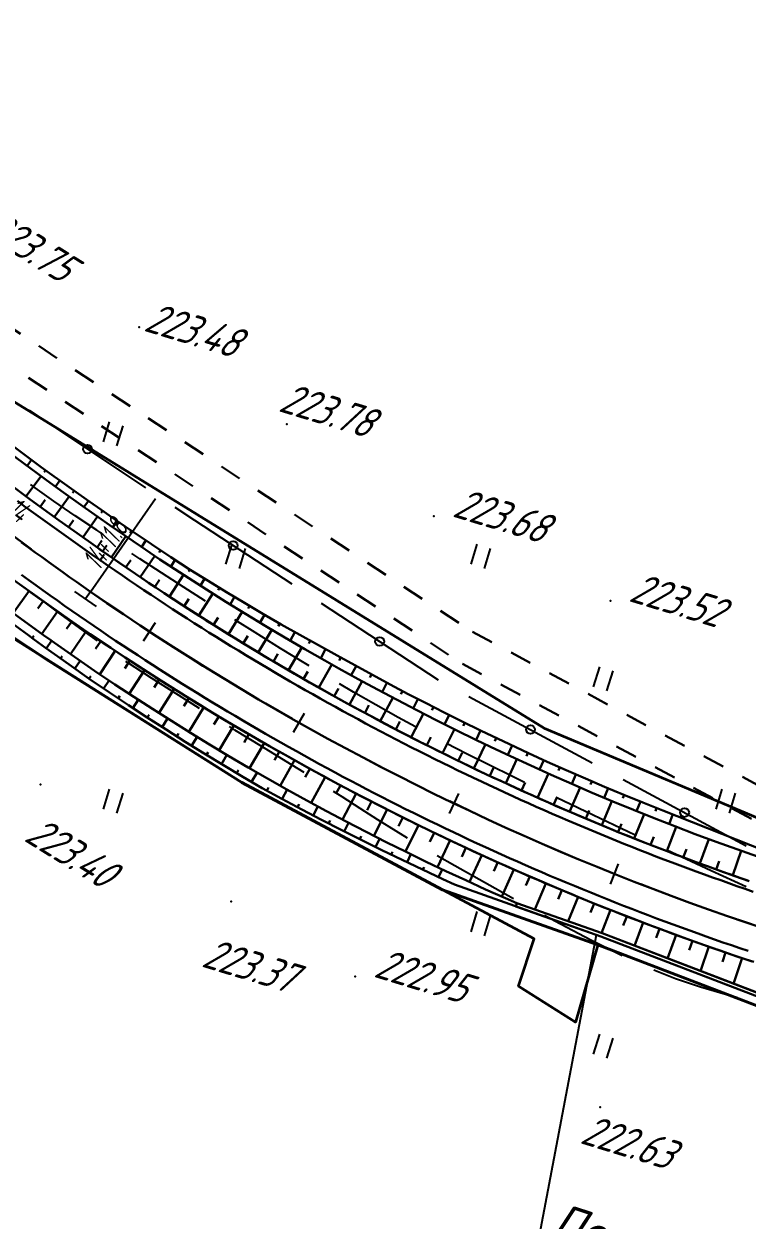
# Model space of a CAD drawing. Header units: millimetres. Extents: x -698 to 8131, y -704 to 4503.
# Drawn here: x 634.8 to 717.5, y 3693.9 to 3830.6 of the extents above; entities that cross this region are included whole.
import ezdxf
from ezdxf import colors
from ezdxf.entities.mleader import LeaderData, LeaderLine
from ezdxf.math import Vec2, Vec3

# ---------------------------------------------------------------- set-up
doc = ezdxf.new("R2010")
doc.units = ezdxf.units.MM
for name, pattern in [('CONTI', [0]), ('STRIHSMALL', [1, 0.5, -0.5]), ('STROT', [1.7, 0.5, -1.2])]:
    doc.linetypes.add(name, pattern=pattern)
for name, color, linetype, lineweight in [('10', 1, 'Continuous', 35), ('КОПИЯ_ОСЬ_13_ОТКОСЫ', 7, 'Continuous', 30), ('КОПИЯ_ОСЬ_ГРАНИЦЫ_ПОЛОС', 7, 'Continuous', 30), ('Лоток Супер Макси', 80, 'Continuous', 30), ('ОСЬ_ВЕРХ_ПОКРЫТИЯ_ГРАНИЦЫ_ПОЛОС', 7, 'Continuous', 30), ('ОСЬ_ВЕРХ_ПОКРЫТИЯ_ОСЬ', 1, 'Continuous', 30)]:
    doc.layers.add(name, color=color, linetype=linetype, lineweight=lineweight)
for name, color, linetype in [('_Ростелеком', 6, 'Continuous'), ('PI_OTDEFAULT', 172, 'CONTI'), ('PI_TTDEFAULT', 5, 'CONTI'), ('PLN_O', 7, 'CONTI'), ('SIT_LDEFAULT', 7, 'CONTI'), ('ZAPSKDEFAULT', 7, 'CONTI'), ('Выноски', 250, 'Continuous'), ('Изменение выноски', 3, 'Continuous'), ('ОСЬ_ВЕРХ_ПОКРЫТИЯ_ПИКЕТЫ', 1, 'Continuous'), ('ОСЬ_ВЕРХ_ПОКРЫТИЯ_РАЗБИВКА_КРИВ', 1, 'Continuous'), ('разметка', 7, 'Continuous')]:
    doc.layers.add(name, color=color, linetype=linetype)
doc.styles.add('eskd', font='isocpeui.ttf', dxfattribs={"width": 1.2})
doc.styles.get("Standard").update_dxf_attribs({"font": 'isocpeui.ttf'})
doc.styles.add('STYLE1', font='isocpeui.ttf', dxfattribs={"width": 0.9})
doc.styles.add('ГОСТ', font='isocpeui.ttf', dxfattribs={"height": 4})
doc.linetypes.add('кабель_связи_проект.', pattern='A,10,-1,["/",STYLE1,S=3,R=0,X=0,Y=-1.5],-4.1', length=15.1)

# ---------------------------------------------------------------- blocks, each defined once
blk = doc.blocks.new('BL_2011')
at = {"color": 0}
for p, q in [((0, 0), (0, 2.4)), ((1.6, 0), (1.6, 2.4))]:
    blk.add_line(p, q, dxfattribs=at)

msp = doc.modelspace()

# ---------------------------------------------------------------- linework, layer by layer
at = {"layer": '10'}
for points in [[(165.61, 4083.97), (290.41, 4077.99), (309.7, 4074.4), (309.03, 4071.85), (367.03, 4044.64), (488.23, 3916.06), (623.18, 3793.87), (694.3, 3750.11), (751.18, 3726.17), (1046.54, 3727.06), (1198.73, 3733.06)], [(1204.68, 3699.25), (843.89, 3696), (818.68, 3696.29), (766.84, 3701.94), (759.3, 3702.76), (700.41, 3725.32), (697.87, 3716.5), (691.35, 3720.61), (693.15, 3726.02), (659.73, 3743.87), (611.84, 3774.09), (572.89, 3805.78), (475.06, 3897.43), (475.06, 3897.43), (404.44, 3973.4), (367.35, 4013.49), (340.46, 4035.04), (337.92, 4029.37), (334.33, 4032.02)]]:
    msp.add_lwpolyline(points, dxfattribs=at)
at = {"layer": '_Ростелеком', "linetype": 'кабель_связи_проект.', "lineweight": 40, "ltscale": 0.25}
msp.add_lwpolyline([(163.05, 4060.66), (287.87, 4054.42), (308.73, 4049.88), (337.18, 4036.76), (340.46, 4035.04), (367.51, 4013.89), (457.66, 3917.12), (498.43, 3875.83), (540.41, 3836.5), (573.21, 3806.03), (611.82, 3774.85), (637.72, 3757.76), (659.73, 3743.87), (682.68, 3731.62), (700.41, 3725.32), (726.47, 3715.34), (759.55, 3704.13), (813.94, 3697.44), (915.73, 3700.47), (1014.1, 3704.57), (1106.89, 3707.17), (1139.32, 3707.38), (1173.44, 3705.05)], dxfattribs=at)
at = {"layer": 'PI_TTDEFAULT', "color": 5}
for p in [(648.02, 3795.94, 223.48), (664.87, 3784.85, 223.78), (681.68, 3774.34, 223.68), (653.03, 3766.25, 223.41), (701.85, 3764.67, 223.53), (636.74, 3743.66, 223.4), (658.52, 3730.29, 223.37), (672.7, 3721.72, 222.95), (700.68, 3706.75, 222.63)]:
    msp.add_point(p, dxfattribs=at)
at = {"layer": 'PLN_O'}
for p, q in [((635.44, 3786.45), (648.75, 3777.57)), ((652.08, 3775.36), (654.32, 3773.86)), ((654.33, 3773.87), (665.46, 3766.59)), ((668.8, 3764.4), (682.19, 3755.64)), ((685.69, 3753.72), (699.78, 3746.13)), ((703.3, 3744.23), (717.39, 3736.64))]:
    msp.add_line(p, q, dxfattribs=at)
for centre in [(642.1, 3782.01), (658.76, 3770.97), (675.49, 3760.02), (692.73, 3749.93), (710.34, 3740.44)]:
    msp.add_circle(centre, 0.5, dxfattribs=at)
at = {"layer": 'SIT_LDEFAULT', "color": 7}
for p, q in [((635.85, 3777.75), (635.6, 3777.92)), ((638.27, 3776.06), (635.85, 3777.75)), ((640.71, 3774.39), (638.27, 3776.06)), ((643.16, 3772.74), (640.71, 3774.39)), ((643.85, 3772.27), (643.16, 3772.74)), ((648.08, 3769.46), (647.18, 3770.05)), ((650.55, 3767.84), (648.08, 3769.46)), ((653.03, 3766.25), (650.55, 3767.85)), ((635.14, 3766), (636.63, 3764.88)), ((655.58, 3764.62), (653.03, 3766.25)), ((636.64, 3764.89), (639.11, 3763.04)), ((639.11, 3763.04), (641.59, 3761.21)), ((661.25, 3761.03), (658.95, 3762.47)), ((641.6, 3761.22), (643.19, 3760.07)), ((664.16, 3759.21), (661.25, 3761.03)), ((667.05, 3757.44), (664.16, 3759.21)), ((646.46, 3757.77), (646.63, 3757.66)), ((646.63, 3757.66), (649.39, 3755.85)), ((667.44, 3757.21), (667.05, 3757.44)), ((649.39, 3755.85), (652.45, 3753.9)), ((672.49, 3754.21), (670.89, 3755.15)), ((675.04, 3752.75), (672.49, 3754.21)), ((652.45, 3753.9), (654.88, 3752.38)), ((677.61, 3751.32), (675.04, 3752.75)), ((679.6, 3750.24), (677.61, 3751.32)), ((658.28, 3750.27), (658.88, 3749.9)), ((658.89, 3749.91), (661.97, 3748.03)), ((661.97, 3748.03), (664.75, 3746.33)), ((685.41, 3747.18), (683.12, 3748.36)), ((664.75, 3746.33), (666.82, 3745.05)), ((688.03, 3745.86), (685.41, 3747.18)), ((690.67, 3744.56), (688.03, 3745.86)), ((692.06, 3743.89), (690.67, 3744.56)), ((670.19, 3742.91), (671.18, 3742.27)), ((671.18, 3742.27), (673.22, 3740.95)), ((699.88, 3740.14), (695.67, 3742.16)), ((673.22, 3740.95), (675.26, 3739.64)), ((675.26, 3739.64), (677.32, 3738.34)), ((704.7, 3737.86), (699.88, 3740.14)), ((677.32, 3738.34), (678.63, 3737.54)), ((682.07, 3735.53), (684.09, 3734.39)), ((713.39, 3733.77), (708.32, 3736.16)), ((684.09, 3734.39), (687.48, 3732.48)), ((717.38, 3731.94), (713.39, 3733.77)), ((687.48, 3732.48), (690.8, 3730.64)), ((694.32, 3728.72), (695.52, 3728.07)), ((695.52, 3728.07), (699.61, 3725.91)), ((699.61, 3725.91), (703.19, 3724.11)), ((706.83, 3722.45), (709.29, 3721.48)), ((709.29, 3721.48), (712.14, 3720.53)), ((712.14, 3720.53), (715.02, 3719.69)), ((715.02, 3719.69), (716.32, 3719.34))]:
    msp.add_line(p, q, dxfattribs=at)
at = {"layer": 'Изменение выноски', "color": 6, "linetype": 'STRIHSMALL', "lineweight": 30, "ltscale": 5}
for points in [[(556.33, 3860.56), (604.92, 3817.02), (628.18, 3799.3), (686.1, 3761.1), (720.91, 3742.41), (750.29, 3732.58), (769.13, 3728.28), (789.49, 3727.11), (889.15, 3726.4), (1065.26, 3728.59), (1211.22, 3732.1), (1235.19, 3728.31), (1268.03, 3716.59), (1413.95, 3630.28), (1512.48, 3559.58), (1541.19, 3544.01), (1583.74, 3530.32), (1643.33, 3517.86), (1703.53, 3507.5), (1908.59, 3467.92), (1956.68, 3459.18)], [(555.17, 3856.91), (603.76, 3813.37), (627.02, 3795.65), (684.94, 3757.46), (719.75, 3738.77), (749.12, 3728.93), (767.97, 3724.63), (788.33, 3723.46), (887.99, 3722.75), (1064.1, 3724.94), (1210.06, 3728.46), (1234.03, 3724.67), (1266.87, 3712.94), (1412.79, 3626.64), (1511.32, 3555.93), (1540.03, 3540.36), (1582.58, 3526.67), (1642.17, 3514.21), (1702.36, 3503.85), (1907.42, 3464.27), (1955.51, 3455.53)]]:
    msp.add_lwpolyline(points, dxfattribs=at)
at = {"layer": 'КОПИЯ_ОСЬ_13_ОТКОСЫ'}
for points in [[(632.33, 3782.21), (637.26, 3778.57), (639.1, 3777.24), (641.89, 3775.25), (644.69, 3773.28), (648.17, 3770.89), (650.38, 3769.4), (652.61, 3767.94), (655.69, 3765.95), (657.92, 3764.54), (660.15, 3763.16), (662.4, 3761.8), (664.66, 3760.45), (666.94, 3759.13), (669.22, 3757.83), (670.84, 3756.92), (673.05, 3755.7), (675.26, 3754.5), (677.48, 3753.32), (679.72, 3752.15), (681.96, 3751.01), (684.22, 3749.88), (686.48, 3748.78), (688.15, 3747.97), (690.46, 3746.88), (692.78, 3745.81), (695.1, 3744.75), (697.44, 3743.72), (699.78, 3742.71), (702.13, 3741.72), (704.49, 3740.75), (706.86, 3739.8), (709.21, 3738.88), (711.56, 3737.98), (713.93, 3737.11), (716.3, 3736.25), (718.67, 3735.42)], [(632.33, 3782.21), (637.26, 3778.57), (639.1, 3777.24), (641.89, 3775.25), (644.69, 3773.28), (648.17, 3770.89), (650.38, 3769.4), (652.61, 3767.94), (655.69, 3765.95), (657.92, 3764.54), (660.15, 3763.16), (662.4, 3761.8), (664.66, 3760.45), (666.94, 3759.13), (669.22, 3757.83), (670.84, 3756.92), (673.05, 3755.7), (675.26, 3754.5), (677.48, 3753.32), (679.72, 3752.15), (681.96, 3751.01), (684.22, 3749.88), (686.48, 3748.78), (688.15, 3747.97), (690.46, 3746.88), (692.78, 3745.81), (695.1, 3744.75), (697.44, 3743.72), (699.78, 3742.71), (702.13, 3741.72), (704.49, 3740.75), (706.86, 3739.8), (709.21, 3738.88), (711.56, 3737.98), (713.93, 3737.11), (716.3, 3736.25), (718.67, 3735.42)], [(633.44, 3782.44), (636.82, 3779.95), (637.77, 3779.26), (639.21, 3778.22), (640.8, 3777.08), (642, 3776.23), (643.99, 3774.82), (645.19, 3773.98), (646.4, 3773.15), (649.4, 3771.12), (651.62, 3769.66), (653.85, 3768.21), (655.91, 3766.93), (657.98, 3765.66), (660.06, 3764.41), (662.15, 3763.17), (664.25, 3761.96), (666.37, 3760.76), (668.49, 3759.58), (670.62, 3758.42), (672.64, 3757.29), (674.66, 3756.18), (676.7, 3755.08), (678.74, 3754), (680.79, 3752.94), (682.85, 3751.89), (684.92, 3750.86), (687, 3749.84), (690.33, 3748.25), (692.48, 3747.24), (694.65, 3746.26), (696.82, 3745.29), (699, 3744.33), (701.18, 3743.4), (703.38, 3742.48), (705.58, 3741.59), (707.84, 3740.7), (707.84, 3740.7), (707.84, 3740.7), (707.84, 3740.7), (707.84, 3740.7), (707.84, 3740.7), (707.84, 3740.7), (707.84, 3740.7), (707.84, 3740.7), (707.84, 3740.7), (707.84, 3740.7), (732.98, 3730.74)], [(635.71, 3780.77), (635.21, 3780.09)], [(635.07, 3776.59), (636.79, 3778.92)], [(637.32, 3779.59), (637.16, 3779.36)], [(638.94, 3778.41), (638.44, 3777.72)], [(636.68, 3775.41), (637.25, 3776.19)], [(638.3, 3774.24), (640, 3776.59)], [(640.57, 3777.25), (640.4, 3777.01)], [(642.2, 3776.09), (641.7, 3775.38)], [(643.83, 3774.93), (643.66, 3774.7)], [(639.93, 3773.07), (640.49, 3773.86)], [(641.56, 3771.91), (643.24, 3774.29)], [(645.47, 3773.79), (644.98, 3773.08)], [(644.84, 3769.63), (646.5, 3772.04)], [(647.12, 3772.66), (646.96, 3772.42)], [(643.2, 3770.77), (643.75, 3771.56)], [(648.78, 3771.54), (648.28, 3770.81)], [(646.49, 3768.49), (647.04, 3769.29)], [(648.14, 3767.36), (649.79, 3769.8)], [(650.44, 3770.43), (650.28, 3770.18)], [(652.11, 3769.33), (651.62, 3768.58)], [(653.79, 3768.24), (653.63, 3767.99)], [(633.54, 3767.14), (637.64, 3764.18), (640.01, 3762.51), (642.4, 3760.86), (644.41, 3759.51), (646.42, 3758.17), (648.45, 3756.84), (650.48, 3755.54), (652.53, 3754.25), (654.59, 3752.97), (656.66, 3751.71), (658.73, 3750.47), (660.82, 3749.24), (662.92, 3748.04), (665.02, 3746.84), (667.14, 3745.67), (669.26, 3744.51), (671.4, 3743.37), (673.54, 3742.24), (675.69, 3741.14), (677.85, 3740.05), (680.02, 3738.97), (682.2, 3737.92), (684.38, 3736.88), (686.58, 3735.86), (688.78, 3734.85), (690.99, 3733.87), (693.21, 3732.9), (695.43, 3731.95), (697.66, 3731.02), (699.9, 3730.1), (702.15, 3729.2), (704.41, 3728.32), (706.67, 3727.46), (708.94, 3726.62), (711.21, 3725.79), (713.49, 3724.99), (715.78, 3724.2), (718.07, 3723.43)], [(649.8, 3766.25), (650.34, 3767.06)], [(651.47, 3765.14), (653.09, 3767.62)], [(655.49, 3767.18), (655, 3766.39)], [(635.42, 3765.78), (633.61, 3763.26)], [(654.82, 3762.97), (656.43, 3765.48)], [(657.19, 3766.14), (657.03, 3765.87)], [(658.9, 3765.1), (658.39, 3764.25)], [(637.05, 3764.61), (636.44, 3763.77)], [(653.14, 3764.05), (653.68, 3764.88)], [(660.62, 3764.08), (660.45, 3763.79)], [(633.57, 3763.29), (637.07, 3760.73), (637.9, 3760.14), (638.32, 3759.84), (640.61, 3758.24), (642.92, 3756.65), (645.24, 3755.09), (647.38, 3753.68), (649.53, 3752.29), (651.69, 3750.92), (653.87, 3749.57), (656.05, 3748.23), (658.25, 3746.91), (660.45, 3745.61), (662.67, 3744.33), (664.9, 3743.08), (667.15, 3741.84), (669.4, 3740.62), (671.66, 3739.43), (673.94, 3738.25), (676.22, 3737.08), (678.51, 3735.94), (680.81, 3734.82), (683.07, 3733.75), (685.33, 3732.7), (687.6, 3731.67), (689.88, 3730.66), (691.17, 3730.1)], [(633.57, 3763.29), (637.07, 3760.73), (637.9, 3760.14), (638.32, 3759.84), (640.61, 3758.24), (642.92, 3756.65), (645.24, 3755.09), (647.38, 3753.68), (649.53, 3752.29), (651.69, 3750.92), (653.87, 3749.57), (656.05, 3748.23), (658.25, 3746.91), (660.45, 3745.61), (662.67, 3744.33), (664.9, 3743.08), (667.15, 3741.84), (669.4, 3740.62), (671.66, 3739.43), (673.94, 3738.25), (676.22, 3737.08), (678.51, 3735.94), (680.81, 3734.82), (683.07, 3733.75), (685.33, 3732.7), (687.6, 3731.67), (689.88, 3730.66), (691.17, 3730.1)], [(638.68, 3763.45), (636.87, 3760.88)], [(640.32, 3762.3), (639.72, 3761.44)], [(656.51, 3761.9), (657.04, 3762.74)], [(658.21, 3760.84), (659.79, 3763.39)], [(662.34, 3763.06), (661.81, 3762.15)], [(633.59, 3762.02), (635.23, 3760.8), (636.06, 3760.19), (637.31, 3759.29), (640.01, 3757.36), (642.31, 3755.75), (644.63, 3754.16), (646.77, 3752.73), (648.92, 3751.32), (651.08, 3749.93), (653.25, 3748.55), (655.43, 3747.2), (657.63, 3745.86), (659.84, 3744.54), (662.05, 3743.24), (664.31, 3742.01), (666.58, 3740.8), (668.86, 3739.61), (671.15, 3738.44), (673.44, 3737.28), (675.75, 3736.15), (678.07, 3735.03), (680.39, 3733.94), (682.71, 3732.83), (684.04, 3732.21)], [(641.96, 3761.17), (640.17, 3758.54)], [(661.62, 3758.76), (663.17, 3761.34)], [(664.08, 3762.06), (663.9, 3761.76)], [(665.81, 3761.07), (665.27, 3760.1)], [(635.78, 3760.4), (635.98, 3760.67)], [(637.4, 3759.23), (638, 3760.07)], [(643.62, 3760.04), (643.02, 3759.16)], [(659.91, 3759.79), (660.43, 3760.64)], [(667.56, 3760.1), (667.38, 3759.77)], [(639.02, 3758.06), (639.22, 3758.34)], [(645.28, 3758.93), (643.5, 3756.26)], [(663.34, 3757.73), (663.85, 3758.6)], [(665.07, 3756.72), (666.59, 3759.33)], [(669.31, 3759.13), (668.75, 3758.1)], [(671.06, 3758.17), (670.87, 3757.83)], [(640.66, 3756.9), (641.27, 3757.78)], [(646.95, 3757.82), (646.36, 3756.93)], [(668.54, 3754.73), (670.03, 3757.38)], [(672.81, 3757.19), (672.23, 3756.15)], [(642.3, 3755.76), (642.5, 3756.05)], [(643.94, 3754.62), (644.57, 3755.54)], [(648.62, 3756.73), (646.87, 3754.02)], [(650.3, 3755.65), (649.72, 3754.74)], [(666.8, 3755.72), (667.3, 3756.59)], [(672.03, 3752.79), (673.49, 3755.46)], [(674.56, 3756.23), (674.37, 3755.88)], [(651.99, 3754.58), (650.26, 3751.83)], [(670.28, 3753.75), (670.77, 3754.64)], [(676.32, 3755.28), (675.76, 3754.23)], [(678.09, 3754.34), (677.9, 3753.99)], [(645.6, 3753.5), (645.8, 3753.81)], [(647.27, 3752.4), (647.89, 3753.35)], [(653.69, 3753.52), (653.12, 3752.6)], [(673.79, 3751.83), (674.27, 3752.73)], [(675.56, 3750.89), (676.98, 3753.58)], [(679.86, 3753.42), (679.31, 3752.36)], [(648.94, 3751.3), (649.15, 3751.62)], [(655.39, 3752.48), (653.69, 3749.68)], [(657.11, 3751.44), (656.54, 3750.5)], [(679.1, 3749.05), (680.49, 3751.76)], [(681.64, 3752.5), (681.46, 3752.15)], [(683.43, 3751.6), (682.89, 3750.54)], [(650.62, 3750.22), (651.25, 3751.2)], [(658.82, 3750.42), (657.14, 3747.57)], [(677.33, 3749.96), (677.8, 3750.86)], [(682.68, 3747.25), (684.03, 3749.98)], [(685.22, 3750.71), (685.04, 3750.36)], [(652.31, 3749.15), (652.52, 3749.47)], [(654, 3748.08), (654.63, 3749.1)], [(660.55, 3749.4), (659.99, 3748.45)], [(680.89, 3748.14), (681.34, 3749.05)], [(687.01, 3749.83), (686.5, 3748.77)], [(688.82, 3748.97), (688.65, 3748.62)], [(655.7, 3747.03), (655.91, 3747.37)], [(662.28, 3748.4), (660.62, 3745.52)], [(664.02, 3747.41), (663.47, 3746.45)], [(684.47, 3746.36), (684.92, 3747.28)], [(686.27, 3745.5), (687.59, 3748.25)], [(690.62, 3748.11), (690.12, 3747.04)], [(692.44, 3747.26), (692.27, 3746.91)], [(657.41, 3745.99), (658.04, 3747.04)], [(665.76, 3746.43), (664.13, 3743.51)], [(689.89, 3743.79), (691.17, 3746.55)], [(694.26, 3746.43), (693.77, 3745.36)], [(659.13, 3744.96), (659.34, 3745.31)], [(660.85, 3743.95), (661.48, 3745.02)], [(667.51, 3745.46), (666.97, 3744.49)], [(669.27, 3744.51), (667.67, 3741.56)], [(688.08, 3744.64), (688.51, 3745.56)], [(693.54, 3742.14), (694.77, 3744.9)], [(696.08, 3745.61), (695.92, 3745.25)], [(697.91, 3744.81), (697.44, 3743.72)], [(662.58, 3742.95), (662.78, 3743.32)], [(671.03, 3743.56), (670.5, 3742.58)], [(691.71, 3742.96), (692.13, 3743.88)], [(697.2, 3740.54), (698.39, 3743.31)], [(699.75, 3744.01), (699.59, 3743.65)], [(701.59, 3743.23), (701.13, 3742.14)], [(664.34, 3742), (664.92, 3743.07)], [(672.8, 3742.63), (671.24, 3739.65)], [(695.37, 3741.33), (695.77, 3742.26)], [(700.89, 3738.99), (702.03, 3741.76)], [(703.43, 3742.46), (703.28, 3742.1)], [(666.11, 3741.05), (666.3, 3741.41)], [(667.88, 3740.12), (668.41, 3741.15)], [(674.57, 3741.71), (674.06, 3740.71)], [(676.35, 3740.8), (674.83, 3737.79)], [(699.04, 3739.76), (699.43, 3740.68)], [(705.28, 3741.7), (704.84, 3740.61)], [(707.14, 3740.97), (707, 3740.6)], [(669.65, 3739.2), (669.83, 3739.55)], [(671.43, 3738.29), (671.93, 3739.28)], [(678.14, 3739.9), (677.64, 3738.89)], [(679.93, 3739.01), (678.44, 3735.98)], [(702.74, 3738.23), (703.11, 3739.15)], [(704.59, 3737.48), (705.7, 3740.26)], [(709.01, 3740.25), (708.58, 3739.12)], [(673.22, 3737.4), (673.38, 3737.73)], [(681.73, 3738.14), (681.24, 3737.12)], [(706.45, 3736.75), (706.82, 3737.68)], [(708.32, 3736.03), (709.38, 3738.81)], [(675.01, 3736.51), (675.48, 3737.46)], [(683.54, 3737.28), (682.09, 3734.21)], [(685.35, 3736.43), (684.87, 3735.4)], [(712.07, 3734.63), (713.09, 3737.42)], [(676.81, 3735.64), (676.96, 3735.95)], [(678.62, 3734.77), (679.05, 3735.68)], [(687.16, 3735.59), (685.75, 3732.51)], [(710.19, 3735.32), (710.54, 3736.25)], [(715.83, 3733.28), (716.81, 3736.07)], [(680.43, 3733.92), (680.57, 3734.22)], [(682.23, 3733.06), (682.65, 3733.95)], [(688.98, 3734.76), (688.52, 3733.73)], [(690.81, 3733.95), (689.44, 3730.85)], [(713.95, 3733.94), (714.28, 3734.88)], [(684.04, 3732.21), (700.76, 3726.26), (726.81, 3716.28), (732.81, 3714.35)], [(692.64, 3733.14), (692.19, 3732.11)], [(694.48, 3732.35), (693.21, 3729.37)], [(696.32, 3731.57), (695.89, 3730.54)], [(698.17, 3730.81), (697.02, 3728.02)], [(691.17, 3730.1), (700.9, 3726.64), (721.03, 3718.93)], [(700.02, 3730.05), (699.6, 3729.01)], [(701.88, 3729.31), (700.83, 3726.66)], [(703.74, 3728.58), (703.33, 3727.53)], [(705.61, 3727.86), (704.6, 3725.22)], [(707.48, 3727.16), (707.09, 3726.11)], [(709.36, 3726.47), (708.37, 3723.77)], [(711.24, 3725.79), (710.86, 3724.73)], [(713.12, 3725.12), (712.14, 3722.33)], [(715.01, 3724.46), (714.65, 3723.4)], [(716.9, 3723.82), (715.92, 3720.88)]]:
    msp.add_lwpolyline(points, dxfattribs=at)
at = {"layer": 'КОПИЯ_ОСЬ_ГРАНИЦЫ_ПОЛОС'}
for points in [[(643.42, 3770.58), (643.45, 3770.56), (644.24, 3770.02), (645.03, 3769.49), (645.84, 3768.93), (646.65, 3768.38), (647.46, 3767.82), (648.28, 3767.27), (649.09, 3766.72), (649.91, 3766.17), (650.73, 3765.63), (651.55, 3765.09), (652.37, 3764.55), (653.2, 3764.01), (654.02, 3763.48), (654.85, 3762.95), (655.68, 3762.42), (656.51, 3761.9), (657.35, 3761.38), (658.18, 3760.86), (659.02, 3760.34), (659.86, 3759.83), (660.7, 3759.32), (661.54, 3758.81), (662.38, 3758.3), (663.23, 3757.8), (664.07, 3757.3), (664.92, 3756.8), (665.77, 3756.31), (666.62, 3755.82), (667.48, 3755.33), (668.33, 3754.84), (669.19, 3754.36), (670.05, 3753.88), (670.91, 3753.4), (671.77, 3752.93), (672.63, 3752.46), (673.5, 3751.99), (674.36, 3751.53), (675.23, 3751.06), (676.1, 3750.6), (676.97, 3750.15), (677.84, 3749.69), (678.72, 3749.24), (679.59, 3748.79), (680.47, 3748.35), (681.35, 3747.91), (682.23, 3747.47), (683.11, 3747.03), (683.99, 3746.6), (684.88, 3746.17), (685.76, 3745.74), (686.65, 3745.31), (687.54, 3744.89), (688.43, 3744.47), (689.32, 3744.06), (690.21, 3743.65), (691.1, 3743.24), (692, 3742.83), (692.9, 3742.43), (693.79, 3742.03), (694.69, 3741.63), (695.59, 3741.23), (696.5, 3740.84), (697.4, 3740.45), (698.3, 3740.07), (699.21, 3739.68), (700.12, 3739.3), (701.02, 3738.93), (701.93, 3738.55), (702.84, 3738.18), (703.76, 3737.81), (704.67, 3737.45), (705.58, 3737.09), (706.5, 3736.73), (707.42, 3736.37), (708.33, 3736.02), (709.25, 3735.67), (710.17, 3735.33), (711.1, 3734.98), (712.02, 3734.64), (712.94, 3734.31), (713.87, 3733.97), (714.79, 3733.64), (715.72, 3733.31), (716.65, 3732.99), (717.58, 3732.67)], [(634.81, 3766.21), (635.62, 3765.62), (636.44, 3765.03), (637.27, 3764.45), (638.09, 3763.86), (638.92, 3763.28), (639.75, 3762.7), (640.58, 3762.12), (641.41, 3761.54), (642.25, 3760.97), (643.08, 3760.4), (643.92, 3759.83), (644.76, 3759.27), (645.61, 3758.71), (646.45, 3758.15), (647.3, 3757.59), (648.15, 3757.04), (649, 3756.49), (649.85, 3755.94), (650.7, 3755.4), (651.56, 3754.86), (652.41, 3754.32), (653.27, 3753.78), (654.13, 3753.25), (655, 3752.72), (655.86, 3752.19), (656.73, 3751.67), (657.59, 3751.14), (658.46, 3750.63), (659.34, 3750.11), (660.21, 3749.6), (661.08, 3749.09), (661.96, 3748.58), (662.84, 3748.08), (663.72, 3747.57), (664.6, 3747.08), (665.48, 3746.58), (666.37, 3746.09), (667.25, 3745.6), (668.14, 3745.11), (669.03, 3744.63), (669.92, 3744.15), (670.82, 3743.67), (671.71, 3743.2), (672.61, 3742.72), (673.5, 3742.26), (674.4, 3741.79), (675.3, 3741.33), (676.21, 3740.87), (677.11, 3740.41), (678.01, 3739.96), (678.92, 3739.51), (679.83, 3739.06), (680.74, 3738.62), (681.65, 3738.17), (682.56, 3737.74), (683.48, 3737.3), (684.39, 3736.87), (685.31, 3736.44), (686.23, 3736.01), (687.15, 3735.59), (688.07, 3735.17), (688.99, 3734.75), (689.92, 3734.34), (690.84, 3733.93), (691.77, 3733.52), (692.7, 3733.11), (693.63, 3732.71), (694.56, 3732.31), (695.49, 3731.92), (696.42, 3731.53), (697.36, 3731.14), (698.29, 3730.75), (699.23, 3730.37), (700.17, 3729.99), (701.11, 3729.61), (702.05, 3729.24), (702.99, 3728.87), (703.94, 3728.5), (704.88, 3728.13), (705.83, 3727.77), (706.78, 3727.42), (707.72, 3727.06), (708.67, 3726.71), (709.62, 3726.36), (710.58, 3726.02), (711.53, 3725.67), (712.48, 3725.33), (713.44, 3725), (714.39, 3724.67), (715.35, 3724.34), (716.31, 3724.01), (717.27, 3723.69), (718.23, 3723.37)]]:
    msp.add_lwpolyline(points, dxfattribs=at)
at = {"layer": 'Лоток Супер Макси', "ltscale": 7}
msp.add_lwpolyline([(691.17, 3730.1), (691.04, 3729.72), (700.76, 3726.26), (721.93, 3718.15), (722.08, 3718.53), (700.9, 3726.64), (691.17, 3730.1)], dxfattribs=at)
at = {"layer": 'ОСЬ_ВЕРХ_ПОКРЫТИЯ_ГРАНИЦЫ_ПОЛОС', "linetype": 'Continuous'}
for points in [[(717.72, 3732.62), (716.07, 3733.19), (713.85, 3733.98), (711.64, 3734.78), (709.44, 3735.61), (707.24, 3736.45), (705.04, 3737.3), (702.86, 3738.18), (700.68, 3739.07), (698.51, 3739.98), (696.35, 3740.91), (694.19, 3741.85), (692.04, 3742.81), (689.9, 3743.79), (687.77, 3744.78), (685.65, 3745.8), (683.53, 3746.83), (681.42, 3747.87), (679.32, 3748.93), (677.23, 3750.01), (675.15, 3751.11), (673.07, 3752.22), (671.01, 3753.35), (668.95, 3754.5), (666.91, 3755.66), (664.87, 3756.84), (662.84, 3758.03), (660.82, 3759.24), (658.81, 3760.47), (656.81, 3761.71), (654.82, 3762.97), (652.85, 3764.24), (650.88, 3765.53), (648.92, 3766.84), (646.97, 3768.16), (643.82, 3770.33), (642.2, 3771.46), (638.86, 3773.84), (635.54, 3776.25), (630.99, 3779.62)], [(718.18, 3731.4), (717.25, 3731.72), (716.32, 3732.04), (715.39, 3732.37), (714.46, 3732.7), (713.53, 3733.03), (712.6, 3733.37), (711.67, 3733.7), (710.75, 3734.05), (709.82, 3734.39), (708.9, 3734.74), (707.98, 3735.09), (707.06, 3735.44), (706.14, 3735.8), (705.22, 3736.16), (704.3, 3736.52), (703.38, 3736.89), (702.47, 3737.26), (701.56, 3737.63), (700.64, 3738), (699.73, 3738.38), (698.82, 3738.76), (697.91, 3739.15), (697, 3739.53), (696.1, 3739.92), (695.19, 3740.32), (694.29, 3740.71), (693.39, 3741.11), (692.49, 3741.51), (691.59, 3741.92), (690.69, 3742.33), (689.79, 3742.74), (688.9, 3743.15), (688, 3743.57), (687.11, 3743.99), (686.22, 3744.41), (685.33, 3744.84), (684.44, 3745.27), (683.55, 3745.7), (682.67, 3746.13), (681.78, 3746.57), (680.9, 3747.01), (680.02, 3747.46), (679.14, 3747.9), (678.26, 3748.35), (677.38, 3748.8), (676.51, 3749.26), (675.64, 3749.72), (674.76, 3750.18), (673.89, 3750.64), (673.02, 3751.11), (672.16, 3751.58), (671.29, 3752.05), (670.43, 3752.53), (669.56, 3753.01), (668.7, 3753.49), (667.84, 3753.97), (666.98, 3754.46), (666.13, 3754.95), (665.27, 3755.44), (664.42, 3755.94), (663.57, 3756.44), (662.72, 3756.94), (661.87, 3757.44), (661.02, 3757.95), (660.18, 3758.46), (659.34, 3758.97), (658.49, 3759.49), (657.65, 3760.01), (656.82, 3760.53), (655.98, 3761.05), (655.15, 3761.58), (654.31, 3762.11), (653.48, 3762.64), (652.65, 3763.17), (651.83, 3763.71), (651, 3764.25), (650.18, 3764.8), (649.36, 3765.34), (648.54, 3765.89), (647.72, 3766.44), (646.9, 3766.99), (646.09, 3767.55), (645.27, 3768.11), (644.46, 3768.67), (643.66, 3769.23), (642.85, 3769.78), (642.05, 3770.34), (641.25, 3770.91), (640.45, 3771.47), (639.65, 3772.04), (638.86, 3772.61), (638.06, 3773.18), (637.26, 3773.75), (636.47, 3774.33), (635.68, 3774.91), (634.88, 3775.49), (634.09, 3776.07)]]:
    msp.add_lwpolyline(points, dxfattribs=at)
at = {"layer": 'ОСЬ_ВЕРХ_ПОКРЫТИЯ_ГРАНИЦЫ_ПОЛОС', "linetype": 'Continuous', "lineweight": 30}
for points in [[(717.59, 3724.64), (716.63, 3724.96), (715.68, 3725.28), (714.72, 3725.61), (713.77, 3725.94), (712.82, 3726.28), (711.87, 3726.62), (710.92, 3726.96), (709.97, 3727.3), (709.02, 3727.65), (708.07, 3728), (707.13, 3728.35), (706.18, 3728.71), (705.24, 3729.07), (704.3, 3729.43), (703.36, 3729.8), (702.42, 3730.17), (701.48, 3730.54), (700.54, 3730.91), (699.61, 3731.29), (698.67, 3731.68), (697.74, 3732.06), (696.81, 3732.45), (695.88, 3732.84), (694.95, 3733.23), (694.02, 3733.63), (693.1, 3734.03), (692.17, 3734.43), (691.25, 3734.84), (690.32, 3735.25), (689.4, 3735.66), (688.48, 3736.08), (687.57, 3736.5), (686.65, 3736.92), (685.73, 3737.34), (684.82, 3737.77), (683.91, 3738.2), (683, 3738.64), (682.09, 3739.07), (681.18, 3739.51), (680.27, 3739.96), (679.37, 3740.4), (678.46, 3740.85), (677.56, 3741.3), (676.66, 3741.76), (675.76, 3742.22), (674.86, 3742.68), (673.97, 3743.14), (673.07, 3743.61), (672.18, 3744.08), (671.29, 3744.55), (670.4, 3745.03), (669.51, 3745.51), (668.62, 3745.99), (667.74, 3746.48), (666.85, 3746.96), (665.97, 3747.45), (665.09, 3747.95), (664.21, 3748.44), (663.33, 3748.94), (662.46, 3749.45), (661.59, 3749.95), (660.71, 3750.46), (659.84, 3750.97), (658.98, 3751.49), (658.11, 3752), (657.24, 3752.52), (656.38, 3753.04), (655.52, 3753.57), (654.66, 3754.1), (653.8, 3754.63), (652.94, 3755.16), (652.09, 3755.7), (651.24, 3756.24), (650.39, 3756.78), (649.54, 3757.33), (648.69, 3757.88), (647.84, 3758.43), (647, 3758.98), (646.16, 3759.54), (645.32, 3760.1), (644.48, 3760.66), (643.65, 3761.23), (642.81, 3761.8), (641.98, 3762.37), (641.15, 3762.94), (640.32, 3763.52), (639.49, 3764.09), (638.67, 3764.68), (637.85, 3765.26), (637.03, 3765.85), (636.21, 3766.43), (635.39, 3767.02), (634.58, 3767.62)], [(718.23, 3723.37), (717.27, 3723.69), (716.31, 3724.01), (715.35, 3724.34), (714.39, 3724.67), (713.44, 3725), (712.48, 3725.33), (711.53, 3725.67), (710.58, 3726.02), (709.62, 3726.36), (708.67, 3726.71), (707.72, 3727.06), (706.78, 3727.42), (705.83, 3727.77), (704.88, 3728.13), (703.94, 3728.5), (702.99, 3728.87), (702.05, 3729.24), (701.11, 3729.61), (700.17, 3729.99), (699.23, 3730.37), (698.29, 3730.75), (697.36, 3731.14), (696.42, 3731.53), (695.49, 3731.92), (694.56, 3732.31), (693.63, 3732.71), (692.7, 3733.11), (691.77, 3733.52), (690.84, 3733.93), (689.92, 3734.34), (688.99, 3734.75), (688.07, 3735.17), (687.15, 3735.59), (686.23, 3736.01), (685.31, 3736.44), (684.39, 3736.87), (683.48, 3737.3), (682.56, 3737.74), (681.65, 3738.17), (680.74, 3738.62), (679.83, 3739.06), (678.92, 3739.51), (678.02, 3739.96), (677.11, 3740.41), (676.21, 3740.87), (675.3, 3741.33), (674.4, 3741.79), (673.5, 3742.26), (672.61, 3742.72), (671.71, 3743.2), (670.82, 3743.67), (669.92, 3744.15), (669.03, 3744.63), (668.14, 3745.11), (667.25, 3745.6), (666.37, 3746.09), (665.48, 3746.58), (664.6, 3747.08), (663.72, 3747.57), (662.84, 3748.08), (661.96, 3748.58), (661.08, 3749.09), (660.21, 3749.6), (659.34, 3750.11), (658.46, 3750.63), (657.59, 3751.14), (656.73, 3751.67), (655.86, 3752.19), (655, 3752.72), (654.13, 3753.25), (653.27, 3753.78), (652.41, 3754.32), (651.56, 3754.86), (650.7, 3755.4), (649.85, 3755.94), (649, 3756.49), (648.15, 3757.04), (647.3, 3757.59), (646.45, 3758.15), (645.61, 3758.71), (644.76, 3759.27), (643.92, 3759.83), (643.08, 3760.4), (642.25, 3760.97), (641.41, 3761.54), (640.58, 3762.12), (639.75, 3762.7), (638.92, 3763.28), (638.09, 3763.86), (637.27, 3764.45), (636.44, 3765.03), (635.62, 3765.62), (634.81, 3766.21)]]:
    msp.add_lwpolyline(points, dxfattribs=at)
at = {"layer": 'ОСЬ_ВЕРХ_ПОКРЫТИЯ_ОСЬ'}
msp.add_lwpolyline([(634.57, 3771.34), (635.35, 3770.77), (636.13, 3770.2), (636.91, 3769.63), (637.7, 3769.06), (638.48, 3768.49), (639.27, 3767.93), (640.06, 3767.37), (640.85, 3766.81), (641.64, 3766.25), (642.43, 3765.7), (642.43, 3765.7, 0.122053), (777.24, 3714.2)], format="xyb", dxfattribs=at)
at = {"layer": 'ОСЬ_ВЕРХ_ПОКРЫТИЯ_ПИКЕТЫ'}
for p, q in [((648.52, 3760.08), (649.89, 3762.17)), ((665.66, 3749.63), (666.89, 3751.81)), ((683.47, 3740.35), (684.55, 3742.61)), ((701.85, 3732.28), (702.78, 3734.6))]:
    msp.add_line(p, q, dxfattribs=at)
at = {"layer": 'ОСЬ_ВЕРХ_ПОКРЫТИЯ_РАЗБИВКА_КРИВ'}
for p, q in [((642.43, 3765.7), (649.86, 3776.37)), ((640.63, 3765.74), (643.09, 3764.02)), ((642.43, 3765.7), (641.86, 3764.88))]:
    msp.add_line(p, q, dxfattribs=at)
at = {"layer": 'разметка', "linetype": 'STROT', "lineweight": 30, "ltscale": 7}
msp.add_lwpolyline([(466.86, 3921.65), (466.86, 3921.65, 0.010848), (512.36, 3874.57, 0.026039), (590.28, 3805.55, 0.004471), (613.92, 3787.09, 0.012597), (642.43, 3765.7, 0.122053), (777.24, 3714.2, 0.036279), (867.13, 3712.22), (1097.51, 3718.68, -0.037498), (1187.39, 3716.7, -0.079736), (1278.74, 3690.32, -0.037499), (1355.84, 3644.07), (1454.92, 3577.7, 0.037498), (1532.02, 3531.45, 0.023279), (1557.8, 3520.74, 0.037464), (1644.98, 3498.75), (2134.5, 3400.96), (2134.5, 3400.96)], format="xyb", dxfattribs=at)

# ---------------------------------------------------------------- block references
at = {"layer": 'ZAPSKDEFAULT', "color": 7, "rotation": 342.9999999999999}
for p in [(643.93, 3782.83), (657.93, 3768.83), (685.93, 3768.83), (699.93, 3754.83), (643.93, 3740.83), (713.93, 3740.83), (685.93, 3726.83), (699.93, 3712.83)]:
    msp.add_blockref('BL_2011', p, dxfattribs=at)

# ---------------------------------------------------------------- texts
at = {"layer": 'PI_OTDEFAULT', "color": 172, "style": 'eskd', "oblique": 10, "width": 0.8}
for s, rotation, p in [('223.75', 328, (630.03, 3806.56)), ('223.48', 343, (648.41, 3795.57)), ('223.78', 343, (663.81, 3786.38)), ('223.68', 343, (683.68, 3774.34)), ('223.52', 343, (703.85, 3764.66)), ('223.40', 328, (634.73, 3737.3)), ('223.37', 343, (655.01, 3722.88)), ('222.95', 343, (674.69, 3721.71)), ('222.63', 343, (698.27, 3702.69))]:
    msp.add_text(s, height=3.5, rotation=rotation, dxfattribs=at).set_placement(p)
at = {"layer": 'ОСЬ_ВЕРХ_ПОКРЫТИЯ_ПИКЕТЫ', "width": 0.6}
msp.add_text('14', height=2.5, rotation=323.3613, dxfattribs=at).set_placement((632.73, 3774.57))
at = {"layer": 'ОСЬ_ВЕРХ_ПОКРЫТИЯ_РАЗБИВКА_КРИВ', "width": 0.6}
msp.add_text('14+11.8', height=2.5, rotation=55.1753, dxfattribs=at).set_placement((643.45, 3768.04))

# ---------------------------------------------------------------- leaders
at = {"layer": 'Выноски', "linetype": 'Continuous'}
ml = msp.add_multileader_mtext('Standard', dxfattribs=at)
ml.set_content('Лоток Л 300\\Pдлиной 33 м', color=256, style='ГОСТ')
ml.set_leader_properties()
ml.build(insert=Vec2(0, 0))
ml.multileader.update_dxf_attribs({"text_left_attachment_type": 5, "text_right_attachment_type": 5, "dogleg_length": 0, "arrow_head_size": 0.18})
ctx = ml.context
ctx.base_point, ctx.arrow_head_size, ctx.landing_gap_size, ctx.plane_origin, ctx.plane_x_axis, ctx.plane_y_axis = Vec3(692.54, 3685.92), 0.18, 0, Vec3(709.99, 3644.7), Vec3(0.949701, -0.313158), Vec3(0.313158, 0.949701)
ctx.left_attachment, ctx.right_attachment = 5, 5
notes = []
notes.append((ctx, [(1, (1, 1, 0), (692.54, 3685.92), (0.949701, -0.313158), 0, [(0, [(700.28, 3726.62)], 0, [])])]))
ctx.mtext.insert, ctx.mtext.text_direction, ctx.mtext.rotation, ctx.mtext.flow_direction = Vec3(695.89, 3696.05), Vec3(0.949701, -0.313158), 5.964669, 5
for ctx, leaders in notes:
    for number, flags, end, landing, length, lines in leaders:
        leader = LeaderData()
        leader.index, (leader.has_last_leader_line, leader.has_dogleg_vector, leader.attachment_direction) = number, flags
        leader.last_leader_point, leader.dogleg_vector, leader.dogleg_length = Vec3(end), Vec3(landing), length
        for number, points, colour, breaks in lines:
            line = LeaderLine()
            line.index, line.vertices, line.color, line.breaks = number, Vec3.list(points), colors.encode_raw_color(colour), breaks
            leader.lines.append(line)
        ctx.leaders.append(leader)

doc.saveas('drawing.dxf')
